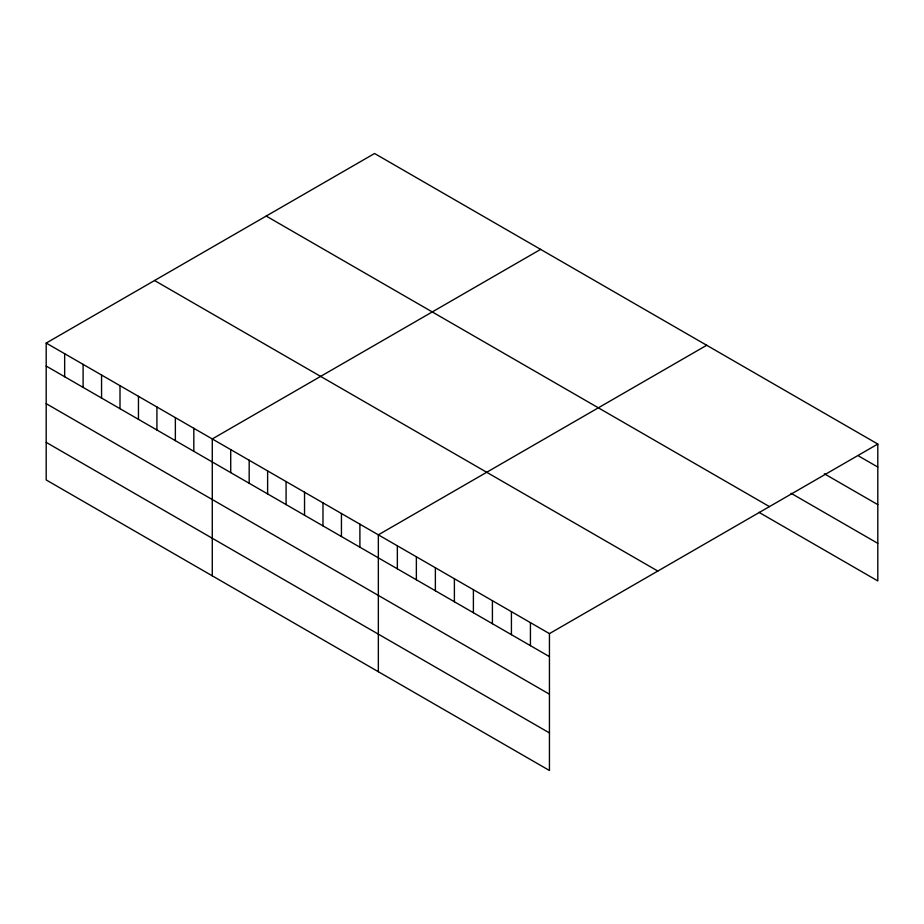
<?xml version="1.0" encoding="UTF-8"?>
<svg xmlns="http://www.w3.org/2000/svg" width="924" height="924" viewBox="0 0 924 924"><rect width="100%" height="100%" fill="white"/><g stroke="black" fill="none" stroke-linecap="round" stroke-linejoin="round"><path stroke-width="1.39" d="M46.2 343.07L549.445 633.621L549.445 770.5L46.2 479.949L46.2 343.07L374.555 153.5L877.8 444.051L877.8 580.93L758.974 512.323M540.621 249.376L212.277 438.946L212.277 575.837M706.698 345.264L378.343 534.834L378.343 671.713M549.445 633.621L877.8 444.051M858.789 456.086L877.8 467.059M824.335 473.769L877.8 504.631M791.059 493.277L877.8 543.347M266.193 216.054L769.449 506.606M154.551 280.515L657.807 571.055M46.2 366.077L549.445 656.629M46.2 403.661L549.445 694.201M46.2 442.377L549.445 732.928M530.434 622.637L530.434 645.657M511.422 611.665L511.422 634.673M492.411 600.692L492.411 623.7M473.4 589.708L473.4 612.727M454.389 578.736L454.389 601.743M435.377 567.763L435.377 590.771M416.366 556.779L416.366 579.798M397.355 545.807L397.355 568.814M359.898 524.174L359.898 547.193M341.441 513.525L341.441 536.532M322.984 502.875L322.984 525.883M304.539 492.215L304.539 515.234M286.082 481.566L286.082 504.573M267.625 470.917L267.625 493.924M249.18 460.256L249.18 483.264M230.723 449.607L230.723 472.614M193.821 428.297L193.821 451.305M175.364 417.648L175.364 440.656M156.918 406.987L156.918 430.007M138.461 396.338L138.461 419.346M120.005 385.689L120.005 408.697M101.559 375.029L101.559 398.036M83.102 364.379L83.102 387.387M64.657 353.719L64.657 376.738"/></g></svg>
